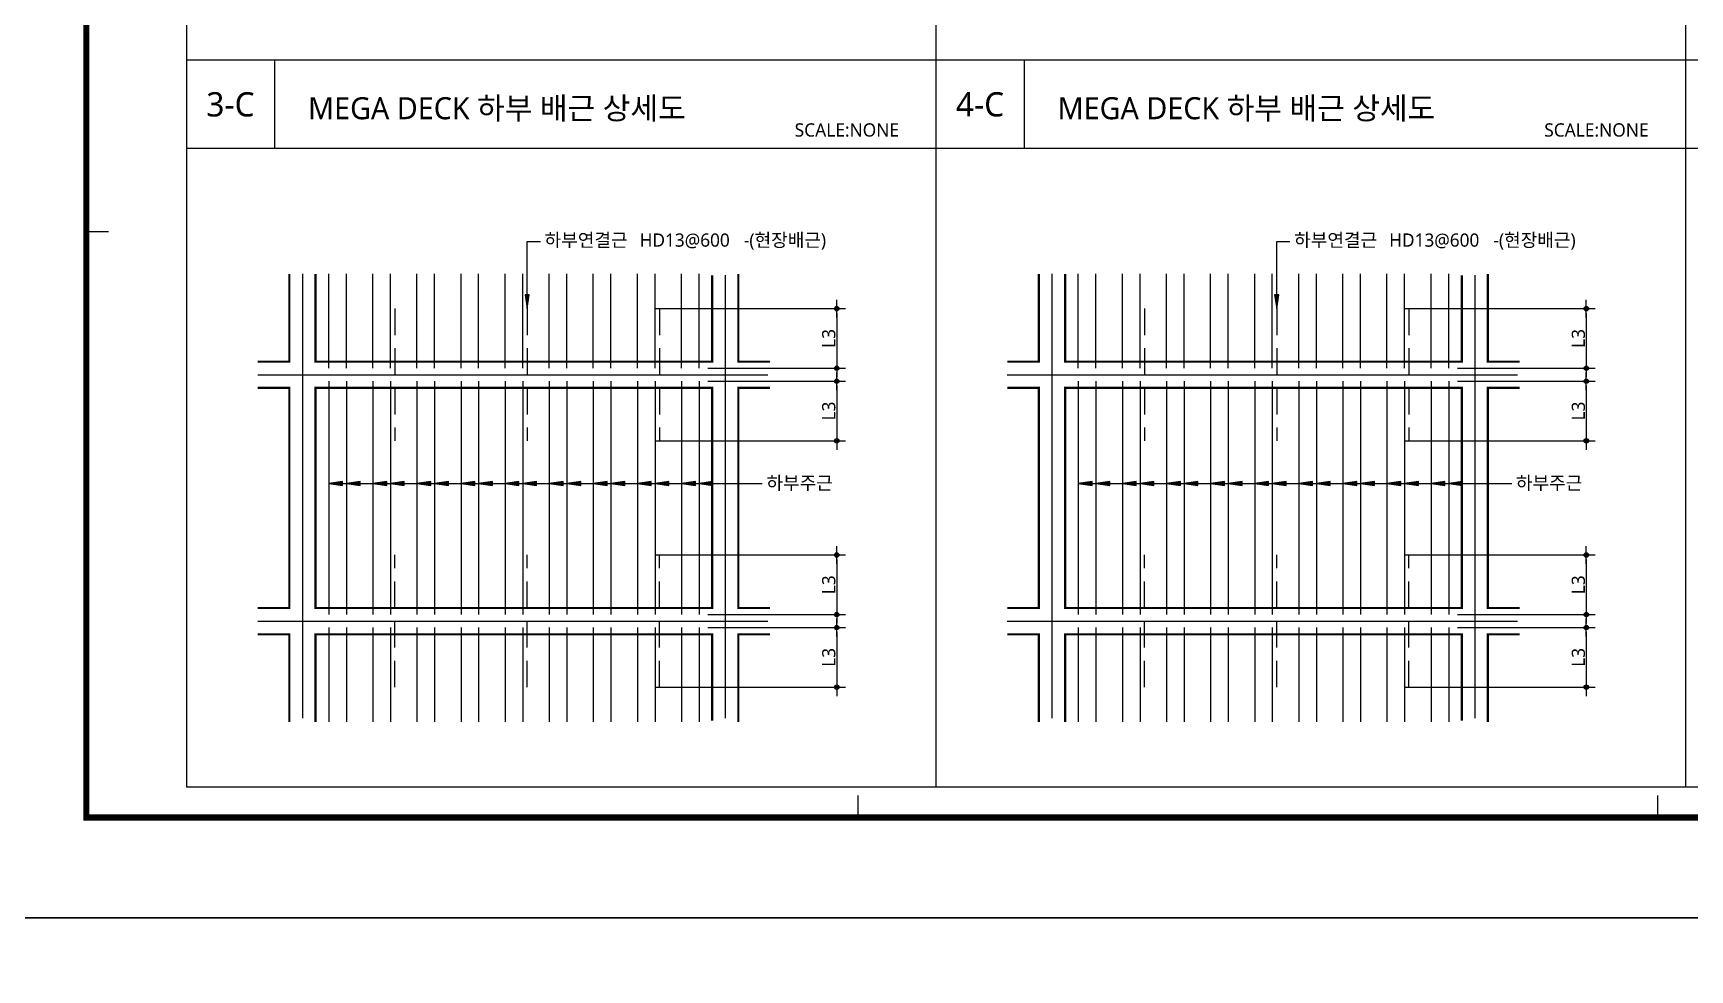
# Model space of a CAD drawing. Extents: x 10983 to 44623, y -18406 to 11294.
# Drawn here: x 19563 to 23320, y 5236 to 7361 of the extents above; entities that cross this region are included whole.
import ezdxf
from ezdxf.enums import TextEntityAlignment as Align

# ---------------------------------------------------------------- set-up
doc = ezdxf.new("R2010")
doc.units = 0
doc.header["$LTSCALE"] = 100
doc.header["$MEASUREMENT"] = 0
doc.header["$PDMODE"] = 3
doc.header["$PDSIZE"] = 10
doc.linetypes.add('CEN', pattern=[62, 60, -1, 0, -1])
doc.linetypes.add('HIDDENX2', pattern=[0.75, 0.5, -0.25])
doc.layers.get('0').update_dxf_attribs({"linetype": 'CONTINUOUS'})
doc.layers.get('Defpoints').update_dxf_attribs({"color": 165, "linetype": 'CONTINUOUS'})
for name, color, linetype in [('$$주근(이음근)', 130, 'CEN'), ('7DIM', 7, 'CONTINUOUS'), ('CEN', 1, 'CEN'), ('D-TEX1', 6, 'CONTINUOUS'), ('D-TEX3', 9, 'CONTINUOUS'), ('E', 115, 'CONTINUOUS'), ('form', 7, 'CONTINUOUS'), ('NDS_DCN', 10, 'CONTINUOUS'), ('TG-TABLE.TEX', 7, 'CONTINUOUS'), ('TXT', 3, 'CONTINUOUS')]:
    doc.layers.add(name, color=color, linetype=linetype)
doc.styles.add('H', font='malgun.ttf', dxfattribs={"width": 0.9})
doc.styles.get("Standard").update_dxf_attribs({"font": ''})
doc.styles.add('VICON TEXT', font='malgun.ttf')
doc.styles.add('맑은고딕', font='malgun.ttf')
doc.styles.get('STANDARD').set_extended_font_data('Haansoft Dotum')
doc.dimstyles.get("Standard").update_dxf_attribs({"dimtxt": 0.18, "dimasz": 0.18, "dimexe": 0.18, "dimexo": 0.0625, "dimgap": 0.09, "dimtad": 0, "dimtih": 1, "dimtoh": 1, "dimdec": 4, "dimzin": 0, "dimdsep": 46, "dimtxsty": 'STANDARD', "dimcen": 0.09, "dimadec": 0, "dimazin": 0, "dimtfac": 1, "dimtdec": 4, "dimtofl": 0, "dimtmove": 0, "dimatfit": 3, "dimfxl": 1, "dimtolj": 1, "dimtzin": 0, "dimarcsym": 0})

# ---------------------------------------------------------------- blocks, each defined once
blk = doc.blocks.new('Deck_Sh03')
at = {"layer": 'Defpoints'}
blk.add_lwpolyline([(-517.5, -296.1), (7892.5, -296.1), (7892.5, 5644), (-517.5, 5644)], close=True, dxfattribs=at)
at = {"layer": 'form', "color": 30}
for p, q in [((-226.8, 1261.3), (-176.8, 1261.3)), ((1523.9, -68.2), (1523.9, -18.2)), ((3337.4, -68.2), (3337.4, -18.2))]:
    blk.add_line(p, q, dxfattribs=at)
at = {"layer": 'form', "color": 30, "const_width": 14.2}
blk.add_lwpolyline([(-226.8, 5250), (-226.8, -68.2), (7726.8, -68.2), (7726.8, 5250)], close=True, dxfattribs=at)
at = {"layer": 'TG-TABLE.TEX', "color": 3, "ltscale": 0.5, "style": 'VICON TEXT'}
blk.add_attdef('DKTYT', text='', height=100, dxfattribs=at).set_placement((2425.2, 5047), align=Align.RIGHT)
at = {"layer": 'TXT', "ltscale": 0.5, "style": 'VICON TEXT'}
blk.add_attdef('DKTYR', text='', height=45, dxfattribs=at).set_placement((7248.4, 1495), align=Align.RIGHT)
blk = doc.blocks.new('DIMDOT')
at = {"color": 0}
blk.add_line((-2, 0), (2, 0), dxfattribs=at)
for radius in [0.5, 0.25]:
    blk.add_circle((0, 0), radius, dxfattribs=at)
blk = doc.blocks.new('*D44')
at = {"layer": '7DIM', "linetype": 'ByBlock', "lineweight": -2}
for p, q in [((1062.9, 1086.2), (1495.1, 1086.2)), ((1475.1, 1076.2), (1475.1, 960.9)), ((1182.9, 950.9), (1495.1, 950.9))]:
    blk.add_line(p, q, dxfattribs=at)
at = {"layer": 'Defpoints', "color": 0, "ltscale": 0.5}
for p in [(1042.9, 1086.2), (1162.9, 950.9), (1475.1, 950.9)]:
    blk.add_point(p, dxfattribs=at)
at = {"layer": '7DIM', "lineweight": -2, "ltscale": 0.5, "xscale": 10, "yscale": 10, "zscale": 10}
for p, rotation in [((1475.1, 1086.2), 90), ((1475.1, 950.9), 270)]:
    blk.add_blockref('DIMDOT', p, dxfattribs=dict(at, rotation=rotation))
at = {"layer": '7DIM', "color": 9, "ltscale": 0.5, "insert": (1457.1, 1018.6), "char_height": 30, "attachment_point": 5, "rotation": 90, "style": 'VICON TEXT'}
blk.add_mtext('\\A1;L3', dxfattribs=at)
blk = doc.blocks.new('_Open30')
at = {"color": 0, "linetype": 'ByBlock', "lineweight": -2}
for p, q in [((-1, 0.27), (0, 0)), ((0, 0), (-1, -0.27)), ((0, 0), (-1, 0))]:
    blk.add_line(p, q, dxfattribs=at)
blk = doc.blocks.new('*D45')
at = {"layer": '7DIM', "linetype": 'ByBlock', "lineweight": -2}
for p, q in [((1182.9, 921.5), (1495.1, 921.5)), ((1475.1, 911.5), (1475.1, 796.2)), ((1062.9, 786.2), (1495.1, 786.2))]:
    blk.add_line(p, q, dxfattribs=at)
at = {"layer": 'Defpoints', "color": 0, "ltscale": 0.5}
for p in [(1162.9, 921.5), (1042.9, 786.2), (1475.1, 786.2)]:
    blk.add_point(p, dxfattribs=at)
at = {"layer": '7DIM', "lineweight": -2, "ltscale": 0.5, "xscale": 10, "yscale": 10, "zscale": 10}
for p, rotation in [((1475.1, 921.5), 90), ((1475.1, 786.2), 270)]:
    blk.add_blockref('DIMDOT', p, dxfattribs=dict(at, rotation=rotation))
at = {"layer": '7DIM', "color": 9, "ltscale": 0.5, "insert": (1457.1, 853.9), "char_height": 30, "attachment_point": 5, "rotation": 90, "style": 'VICON TEXT'}
blk.add_mtext('\\A1;L3', dxfattribs=at)
blk = doc.blocks.new('*D46')
at = {"layer": '7DIM', "linetype": 'ByBlock', "lineweight": -2}
for p, q in [((1062.9, 527.2), (1495.1, 527.2)), ((1475.1, 517.2), (1475.1, 401.9)), ((1182.9, 391.9), (1495.1, 391.9))]:
    blk.add_line(p, q, dxfattribs=at)
at = {"layer": 'Defpoints', "color": 0, "ltscale": 0.5}
for p in [(1042.9, 527.2), (1162.9, 391.9), (1475.1, 391.9)]:
    blk.add_point(p, dxfattribs=at)
at = {"layer": '7DIM', "lineweight": -2, "ltscale": 0.5, "xscale": 10, "yscale": 10, "zscale": 10}
for p, rotation in [((1475.1, 527.2), 90), ((1475.1, 391.9), 270)]:
    blk.add_blockref('DIMDOT', p, dxfattribs=dict(at, rotation=rotation))
at = {"layer": '7DIM', "color": 9, "ltscale": 0.5, "insert": (1457.1, 459.6), "char_height": 30, "attachment_point": 5, "rotation": 90, "style": 'VICON TEXT'}
blk.add_mtext('\\A1;L3', dxfattribs=at)
blk = doc.blocks.new('*D47')
at = {"layer": '7DIM', "linetype": 'ByBlock', "lineweight": -2}
for p, q in [((1182.9, 362.5), (1495.1, 362.5)), ((1475.1, 352.5), (1475.1, 237.2)), ((1062.9, 227.2), (1495.1, 227.2))]:
    blk.add_line(p, q, dxfattribs=at)
at = {"layer": 'Defpoints', "color": 0, "ltscale": 0.5}
for p in [(1162.9, 362.5), (1042.9, 227.2), (1475.1, 227.2)]:
    blk.add_point(p, dxfattribs=at)
at = {"layer": '7DIM', "lineweight": -2, "ltscale": 0.5, "xscale": 10, "yscale": 10, "zscale": 10}
for p, rotation in [((1475.1, 362.5), 90), ((1475.1, 227.2), 270)]:
    blk.add_blockref('DIMDOT', p, dxfattribs=dict(at, rotation=rotation))
at = {"layer": '7DIM', "color": 9, "ltscale": 0.5, "insert": (1457.1, 294.9), "char_height": 30, "attachment_point": 5, "rotation": 90, "style": 'VICON TEXT'}
blk.add_mtext('\\A1;L3', dxfattribs=at)
blk = doc.blocks.new('Deck_Dis_Basic')
at = {"layer": 'NDS_DCN', "linetype": 'ByBlock'}
h = blk.add_hatch(color=256, dxfattribs=at)
h.paths.add_polyline_path([(777.63998, 1117.62935), (772.92268, 1117.62935), (772.92268, 1086.20346)])
h.paths.add_polyline_path([(772.92268, 1117.62935), (768.20539, 1117.62935), (772.92268, 1086.20346)])
h = blk.add_hatch(color=256, dxfattribs=at)
h.paths.add_polyline_path([(354.36776, 684.76068), (354.36776, 689.47797), (322.94188, 689.47797)])
h.paths.add_polyline_path([(354.36776, 689.47797), (354.36776, 694.19526), (322.94188, 689.47797)])
h = blk.add_hatch(color=256, dxfattribs=at)
h.paths.add_polyline_path([(394.36776, 684.76068), (394.36776, 689.47797), (362.94188, 689.47797)])
h.paths.add_polyline_path([(394.36776, 689.47797), (394.36776, 694.19526), (362.94188, 689.47797)])
h = blk.add_hatch(color=256, dxfattribs=at)
h.paths.add_polyline_path([(454.36776, 684.76068), (454.36776, 689.47797), (422.94188, 689.47797)])
h.paths.add_polyline_path([(454.36776, 689.47797), (454.36776, 694.19526), (422.94188, 689.47797)])
h = blk.add_hatch(color=256, dxfattribs=at)
h.paths.add_polyline_path([(494.36776, 684.76068), (494.36776, 689.47797), (462.94188, 689.47797)])
h.paths.add_polyline_path([(494.36776, 689.47797), (494.36776, 694.19526), (462.94188, 689.47797)])
h = blk.add_hatch(color=256, dxfattribs=at)
h.paths.add_polyline_path([(554.36776, 684.76068), (554.36776, 689.47797), (522.94188, 689.47797)])
h.paths.add_polyline_path([(554.36776, 689.47797), (554.36776, 694.19526), (522.94188, 689.47797)])
h = blk.add_hatch(color=256, dxfattribs=at)
h.paths.add_polyline_path([(594.36776, 684.76068), (594.36776, 689.47797), (562.94188, 689.47797)])
h.paths.add_polyline_path([(594.36776, 689.47797), (594.36776, 694.19526), (562.94188, 689.47797)])
h = blk.add_hatch(color=256, dxfattribs=at)
h.paths.add_polyline_path([(654.36776, 684.76068), (654.36776, 689.47797), (622.94188, 689.47797)])
h.paths.add_polyline_path([(654.36776, 689.47797), (654.36776, 694.19526), (622.94188, 689.47797)])
h = blk.add_hatch(color=256, dxfattribs=at)
h.paths.add_polyline_path([(694.36776, 684.76068), (694.36776, 689.47797), (662.94188, 689.47797)])
h.paths.add_polyline_path([(694.36776, 689.47797), (694.36776, 694.19526), (662.94188, 689.47797)])
h = blk.add_hatch(color=256, dxfattribs=at)
h.paths.add_polyline_path([(754.36776, 684.76068), (754.36776, 689.47797), (722.94188, 689.47797)])
h.paths.add_polyline_path([(754.36776, 689.47797), (754.36776, 694.19526), (722.94188, 689.47797)])
h = blk.add_hatch(color=256, dxfattribs=at)
h.paths.add_polyline_path([(794.36776, 684.76068), (794.36776, 689.47797), (762.94188, 689.47797)])
h.paths.add_polyline_path([(794.36776, 689.47797), (794.36776, 694.19526), (762.94188, 689.47797)])
h = blk.add_hatch(color=256, dxfattribs=at)
h.paths.add_polyline_path([(854.36776, 684.76068), (854.36776, 689.47797), (822.94188, 689.47797)])
h.paths.add_polyline_path([(854.36776, 689.47797), (854.36776, 694.19526), (822.94188, 689.47797)])
h = blk.add_hatch(color=256, dxfattribs=at)
h.paths.add_polyline_path([(894.36776, 684.76068), (894.36776, 689.47797), (862.94188, 689.47797)])
h.paths.add_polyline_path([(894.36776, 689.47797), (894.36776, 694.19526), (862.94188, 689.47797)])
h = blk.add_hatch(color=256, dxfattribs=at)
h.paths.add_polyline_path([(954.36776, 684.76068), (954.36776, 689.47797), (922.94188, 689.47797)])
h.paths.add_polyline_path([(954.36776, 689.47797), (954.36776, 694.19526), (922.94188, 689.47797)])
h = blk.add_hatch(color=256, dxfattribs=at)
h.paths.add_polyline_path([(994.36776, 684.76068), (994.36776, 689.47797), (962.94188, 689.47797)])
h.paths.add_polyline_path([(994.36776, 689.47797), (994.36776, 694.19526), (962.94188, 689.47797)])
h = blk.add_hatch(color=256, dxfattribs=at)
h.paths.add_polyline_path([(1054.36776, 684.76068), (1054.36776, 689.47797), (1022.94188, 689.47797)])
h.paths.add_polyline_path([(1054.36776, 689.47797), (1054.36776, 694.19526), (1022.94188, 689.47797)])
h = blk.add_hatch(color=256, dxfattribs=at)
h.paths.add_polyline_path([(1094.36776, 684.76068), (1094.36776, 689.47797), (1062.94188, 689.47797)])
h.paths.add_polyline_path([(1094.36776, 689.47797), (1094.36776, 694.19526), (1062.94188, 689.47797)])
h = blk.add_hatch(color=256, dxfattribs=at)
h.paths.add_polyline_path([(1154.36776, 684.76068), (1154.36776, 689.47797), (1122.94188, 689.47797)])
h.paths.add_polyline_path([(1154.36776, 689.47797), (1154.36776, 694.19526), (1122.94188, 689.47797)])
h = blk.add_hatch(color=256, dxfattribs=at)
h.paths.add_polyline_path([(1194.36776, 684.76068), (1194.36776, 689.47797), (1162.94188, 689.47797)])
h.paths.add_polyline_path([(1194.36776, 689.47797), (1194.36776, 694.19526), (1162.94188, 689.47797)])
at = {"layer": '$$주근(이음근)', "linetype": 'HIDDENX2', "ltscale": 1.2}
for p, q in [((472.92268, 1086.20346), (472.92268, 786.20346)), ((772.92268, 1086.20346), (772.92268, 786.20346)), ((1072.92268, 1086.20346), (1072.92268, 786.20346)), ((472.92268, 227.20346), (472.92268, 527.20346)), ((772.92268, 227.20346), (772.92268, 527.20346)), ((1072.92268, 227.20346), (1072.92268, 527.20346))]:
    blk.add_line(p, q, dxfattribs=at)
at = {"linetype": 'ByBlock'}
for p, q in [((0, 4950), (0, 0)), ((1700, 4950), (1700, 0)), ((1700, 1650), (0, 1650)), ((200, 1650), (200, 1450)), ((1700, 1450), (0, 1450)), ((1700, 0), (0, 0))]:
    blk.add_line(p, q, dxfattribs=at)
at = {"layer": '7DIM', "linetype": 'ByBlock', "const_width": 5}
for points in [[(161.93925, 965.90346), (233.54188, 965.90346), (233.54188, 1165.07836)], [(292.94188, 1165.07836), (292.94188, 965.90346), (1192.54188, 965.90346), (1192.54188, 1162.03581)], [(1323.54451, 965.90346), (1251.94188, 965.90346), (1251.94188, 1165.07836)], [(161.93925, 906.50346), (233.54188, 906.50346), (233.54188, 406.90346), (161.93925, 406.90346)], [(292.94188, 906.50346), (1192.54188, 906.50346), (1192.54188, 406.90346), (292.94188, 406.90346), (292.94188, 906.50346)], [(1323.54451, 906.50346), (1251.94188, 906.50346), (1251.94188, 406.90346), (1323.54451, 406.90346)], [(161.93925, 347.10346), (233.54188, 347.10346), (233.54188, 147.92857)], [(292.94188, 147.92857), (292.94188, 347.10346), (1192.54188, 347.10346), (1192.54188, 150.97111)], [(1323.54451, 347.10346), (1251.94188, 347.10346), (1251.94188, 147.92857)]]:
    blk.add_lwpolyline(points, dxfattribs=at)
at = {"layer": 'CEN', "color": 8}
for p, q in [((263.24188, 1165.07836), (263.24188, 156.97528)), ((1222.24188, 1162.03581), (1222.24188, 156.97528)), ((161.93925, 936.20346), (1319.00753, 936.20346)), ((161.93925, 377.20346), (1319.00753, 377.20346))]:
    blk.add_line(p, q, dxfattribs=at)
at = {"layer": 'E', "color": 7}
for p, q in [((322.94188, 950.90346), (322.94188, 1165.07836)), ((362.94188, 950.90346), (362.94188, 1165.07836)), ((422.94188, 950.90346), (422.94188, 1165.07836)), ((462.94188, 950.90346), (462.94188, 1165.07836)), ((522.94188, 950.90346), (522.94188, 1165.07836)), ((562.94188, 950.90346), (562.94188, 1165.07836)), ((622.94188, 950.90346), (622.94188, 1165.07836)), ((662.94188, 950.90346), (662.94188, 1165.07836)), ((722.94188, 950.90346), (722.94188, 1165.07836)), ((762.94188, 950.90346), (762.94188, 1165.07836)), ((822.94188, 950.90346), (822.94188, 1165.07836)), ((862.94188, 950.90346), (862.94188, 1165.07836)), ((922.94188, 950.90346), (922.94188, 1165.07836)), ((962.94188, 950.90346), (962.94188, 1165.07836)), ((1022.94188, 950.90346), (1022.94188, 1165.07836)), ((1062.94188, 950.90346), (1062.94188, 1165.07836)), ((1122.94188, 950.90346), (1122.94188, 1165.07836)), ((1162.94188, 950.90346), (1162.94188, 1165.07836)), ((322.94188, 921.50346), (322.94188, 391.90346)), ((362.94188, 921.50346), (362.94188, 391.90346)), ((422.94188, 921.50346), (422.94188, 391.90346)), ((462.94188, 921.50346), (462.94188, 391.90346)), ((522.94188, 921.50346), (522.94188, 391.90346)), ((562.94188, 921.50346), (562.94188, 391.90346)), ((622.94188, 921.50346), (622.94188, 391.90346)), ((662.94188, 921.50346), (662.94188, 391.90346)), ((722.94188, 921.50346), (722.94188, 391.90346)), ((762.94188, 921.50346), (762.94188, 391.90346)), ((822.94188, 921.50346), (822.94188, 391.90346)), ((862.94188, 921.50346), (862.94188, 391.90346)), ((922.94188, 921.50346), (922.94188, 391.90346)), ((962.94188, 921.50346), (962.94188, 391.90346)), ((1022.94188, 921.50346), (1022.94188, 391.90346)), ((1062.94188, 921.50346), (1062.94188, 391.90346)), ((1122.94188, 921.50346), (1122.94188, 391.90346)), ((1162.94188, 921.50346), (1162.94188, 391.90346)), ((322.94188, 362.50346), (322.94188, 148.32857)), ((362.94188, 362.50346), (362.94188, 148.32857)), ((422.94188, 362.50346), (422.94188, 148.32857)), ((462.94188, 362.50346), (462.94188, 148.32857)), ((522.94188, 362.50346), (522.94188, 148.32857)), ((562.94188, 362.50346), (562.94188, 148.32857)), ((622.94188, 362.50346), (622.94188, 148.32857)), ((662.94188, 362.50346), (662.94188, 148.32857)), ((722.94188, 362.50346), (722.94188, 148.32857)), ((762.94188, 362.50346), (762.94188, 148.32857)), ((822.94188, 362.50346), (822.94188, 148.32857)), ((862.94188, 362.50346), (862.94188, 148.32857)), ((922.94188, 362.50346), (922.94188, 148.32857)), ((962.94188, 362.50346), (962.94188, 148.32857)), ((1022.94188, 362.50346), (1022.94188, 148.32857)), ((1062.94188, 362.50346), (1062.94188, 148.32857)), ((1122.94188, 362.50346), (1122.94188, 148.32857)), ((1162.94188, 362.50346), (1162.94188, 148.32857))]:
    blk.add_line(p, q, dxfattribs=at)
at = {"layer": 'NDS_DCN', "linetype": 'ByBlock'}
for p, q in [((772.92268, 1086.20346), (772.92268, 1238.29348)), ((772.92268, 1238.29348), (802.92268, 1238.29348)), ((322.94188, 689.47797), (1305.91078, 689.47797))]:
    blk.add_line(p, q, dxfattribs=at)
for points in [[(777.63998, 1117.62935), (768.20539, 1117.62935), (772.92268, 1086.20346), (777.63998, 1117.62935)], [(354.36776, 684.76068), (354.36776, 694.19526), (322.94188, 689.47797), (354.36776, 684.76068)], [(394.36776, 684.76068), (394.36776, 694.19526), (362.94188, 689.47797), (394.36776, 684.76068)], [(454.36776, 684.76068), (454.36776, 694.19526), (422.94188, 689.47797), (454.36776, 684.76068)], [(494.36776, 684.76068), (494.36776, 694.19526), (462.94188, 689.47797), (494.36776, 684.76068)], [(554.36776, 684.76068), (554.36776, 694.19526), (522.94188, 689.47797), (554.36776, 684.76068)], [(594.36776, 684.76068), (594.36776, 694.19526), (562.94188, 689.47797), (594.36776, 684.76068)], [(654.36776, 684.76068), (654.36776, 694.19526), (622.94188, 689.47797), (654.36776, 684.76068)], [(694.36776, 684.76068), (694.36776, 694.19526), (662.94188, 689.47797), (694.36776, 684.76068)], [(754.36776, 684.76068), (754.36776, 694.19526), (722.94188, 689.47797), (754.36776, 684.76068)], [(794.36776, 684.76068), (794.36776, 694.19526), (762.94188, 689.47797), (794.36776, 684.76068)], [(854.36776, 684.76068), (854.36776, 694.19526), (822.94188, 689.47797), (854.36776, 684.76068)], [(894.36776, 684.76068), (894.36776, 694.19526), (862.94188, 689.47797), (894.36776, 684.76068)], [(954.36776, 684.76068), (954.36776, 694.19526), (922.94188, 689.47797), (954.36776, 684.76068)], [(994.36776, 684.76068), (994.36776, 694.19526), (962.94188, 689.47797), (994.36776, 684.76068)], [(1054.36776, 684.76068), (1054.36776, 694.19526), (1022.94188, 689.47797), (1054.36776, 684.76068)], [(1094.36776, 684.76068), (1094.36776, 694.19526), (1062.94188, 689.47797), (1094.36776, 684.76068)], [(1154.36776, 684.76068), (1154.36776, 694.19526), (1122.94188, 689.47797), (1154.36776, 684.76068)], [(1194.36776, 684.76068), (1194.36776, 694.19526), (1162.94188, 689.47797), (1194.36776, 684.76068)]]:
    blk.add_lwpolyline(points, dxfattribs=at)
at = {"layer": 'D-TEX1', "color": 9, "linetype": 'ByBlock', "style": 'VICON TEXT'}
for s, p in [('하부연결근 ', (812.56406, 1226.77561)), ('-(현장배근)', (1264.30023, 1226.77561)), ('하부주근', (1315.55215, 675.42004))]:
    blk.add_text(s, height=30, dxfattribs=at).set_placement(p)
at = {"layer": 'D-TEX3', "color": 9, "style": '맑은고딕'}
blk.add_text('SCALE:NONE', height=30.154091, dxfattribs=at).set_placement((1379.66408, 1476.63514))
at = {"layer": 'D-TEX3', "color": 9, "linetype": 'ByBlock', "ltscale": 0.5, "style": '맑은고딕'}
for tag, p in [('DK-NM1', (100, 4825.89316)), ('DK-NM2', (100, 3175.89316)), ('DK-NM3', (100, 1522.39024))]:
    blk.add_attdef(tag, text='', height=55, dxfattribs=at).set_placement(p, align=Align.CENTER)
at = {"layer": 'D-TEX3', "color": 30, "linetype": 'ByBlock', "ltscale": 0.5}
for tag, p, height, style in [('NAME', (578.91348, 4655.39956), 50, '맑은고딕'), ('DTS', (775.02404, 2996.85035), 30, 'VICON TEXT'), ('CTS', (1025.02404, 2856.67482), 30, 'VICON TEXT'), ('CBS', (1028.14934, 1226.77561), 30, 'VICON TEXT')]:
    blk.add_attdef(tag, p, '', height=height, dxfattribs=dict(at, style=style))
at = {"layer": 'D-TEX3', "color": 30, "ltscale": 0.5, "style": 'H', "width": 0.9}
for tag, p in [('DTS', (950.46, 4092.53136)), ('TGT', (338.15036, 4008.10602)), ('TGL', (1603.29459, 3971.78399)), ('TGB', (340.63197, 3720.45563))]:
    blk.add_attdef(tag, p, '', height=30, dxfattribs=at)
at = {"layer": 'D-TEX3', "color": 30, "style": 'VICON TEXT'}
for tag, p in [('TC', (120.2153, 3924.08707)), ('DD', (201.48537, 3900.08968)), ('THK', (50.29682, 3753.13846)), ('TGH', (120.29682, 3724.88155)), ('BC', (190.2153, 3590.13347))]:
    blk.add_attdef(tag, text='', height=30, rotation=90, dxfattribs=at).set_placement(p, align=Align.CENTER)
at = {"layer": '7DIM', "linetype": 'ByBlock'}
for base, p1, p2, picture, middle in [((1475.06428, 950.90346), (1042.94188, 1086.20346), (1162.94188, 950.90346), '*D44', (1457.06496, 1018.55346)), ((1475.06428, 786.20346), (1162.94188, 921.50346), (1042.94188, 786.20346), '*D45', (1457.06496, 853.85346)), ((1475.06428, 391.90346), (1042.94188, 527.20346), (1162.94188, 391.90346), '*D46', (1457.06496, 459.55346)), ((1475.06428, 227.20346), (1162.94188, 362.50346), (1042.94188, 227.20346), '*D47', (1457.06496, 294.85346))]:
    dim = blk.add_linear_dim(base=base, p1=p1, p2=p2, angle=90, text='L3', dimstyle='STANDARD', override={"dimscale": 10, "dimtxt": 3, "dimasz": 1, "dimexe": 2, "dimexo": 2, "dimgap": 0.25, "dimtad": 1, "dimtih": 0, "dimtoh": 0, "dimdec": 0, "dimzin": 8, "dimtxsty": 'VICON TEXT', "dimblk": 'DIMDOT', "dimcen": 0, "dimdle": 2, "dimclrd": 256, "dimclre": 256, "dimclrt": 9, "dimtfac": 0.1, "dimtdec": 0, "dimtix": 1, "dimtofl": 1, "dimtmove": 2, "dimldrblk": 'Open30', "dimtvp": 0.093333, "dimtzin": 8}, dxfattribs=at)
    dim.commit()
    dim.dimension.update_dxf_attribs({"geometry": picture, "text_midpoint": middle})

msp = doc.modelspace()

# ---------------------------------------------------------------- block references
at = {"ltscale": 0.5}
for p in [(19910, 5650), (19910, -290.1)]:
    msp.add_blockref('Deck_Sh03', p, dxfattribs=at)
at = {"layer": 'NDS_DCN', "ltscale": 0.5}
ref = msp.add_blockref('Deck_Dis_Basic', (19910, 5650), dxfattribs=at)
ref.add_attrib('DK-NM3', '3-C', dxfattribs={"layer": 'D-TEX3', "color": 9, "linetype": 'ByBlock', "ltscale": 0.5, "height": 55, "style": '맑은고딕'}).set_placement((20010, 7172.4), align=Align.CENTER)
ref.add_attrib('CBS', 'HD13@600', (20938.1, 6876.8), dxfattribs={"layer": 'D-TEX3', "color": 30, "linetype": 'ByBlock', "ltscale": 0.5, "height": 30, "style": 'VICON TEXT'})
ref = msp.add_blockref('Deck_Dis_Basic', (21610, 5650), dxfattribs=at)
ref.add_attrib('DK-NM3', '4-C', dxfattribs={"layer": 'D-TEX3', "color": 9, "linetype": 'ByBlock', "ltscale": 0.5, "height": 55, "style": '맑은고딕'}).set_placement((21710, 7172.4), align=Align.CENTER)
ref.add_attrib('CBS', 'HD13@600', (22638.1, 6876.8), dxfattribs={"layer": 'D-TEX3', "color": 30, "linetype": 'ByBlock', "ltscale": 0.5, "height": 30, "style": 'VICON TEXT'})
msp.add_blockref('Deck_Dis_Basic', (23310, 5650), dxfattribs=at)

# ---------------------------------------------------------------- texts
at = {"layer": 'D-TEX3', "ltscale": 0.5, "style": '맑은고딕'}
for p in [(20186, 7166), (21886, 7166)]:
    msp.add_text('MEGA DECK 하부 배근 상세도', height=50, dxfattribs=at).set_placement(p)

doc.saveas('drawing.dxf')
